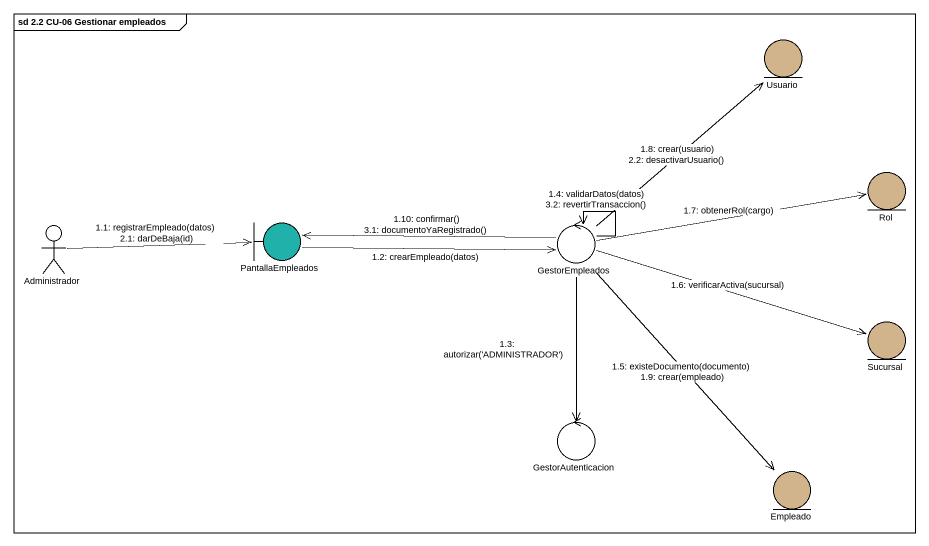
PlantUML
@startuml
mainframe sd 2.2 CU-06 Gestionar empleados
entity Usuario #D2B48C
entity Rol #D2B48C
actor Administrador
boundary PantallaEmpleados #20B2AA
control GestorEmpleados
entity Sucursal #D2B48C
control GestorAutenticacion
entity Empleado #D2B48C
Administrador -right-> PantallaEmpleados : 1.1: registrarEmpleado(datos)\n2.1: darDeBaja(id)
PantallaEmpleados -right-> GestorEmpleados : 1.2: crearEmpleado(datos)
GestorEmpleados --> GestorAutenticacion : 1.3: autorizar('ADMINISTRADOR')
GestorEmpleados --> GestorEmpleados : 1.4: validarDatos(datos)\n3.2: revertirTransaccion()
GestorEmpleados --> Empleado : 1.5: existeDocumento(documento)\n1.9: crear(empleado)
GestorEmpleados -right-> Sucursal : 1.6: verificarActiva(sucursal)
GestorEmpleados -right-> Rol : 1.7: obtenerRol(cargo)
GestorEmpleados -up-> Usuario : 1.8: crear(usuario)\n2.2: desactivarUsuario()
GestorEmpleados -left-> PantallaEmpleados : 1.10: confirmar()\n3.1: documentoYaRegistrado()
@enduml
